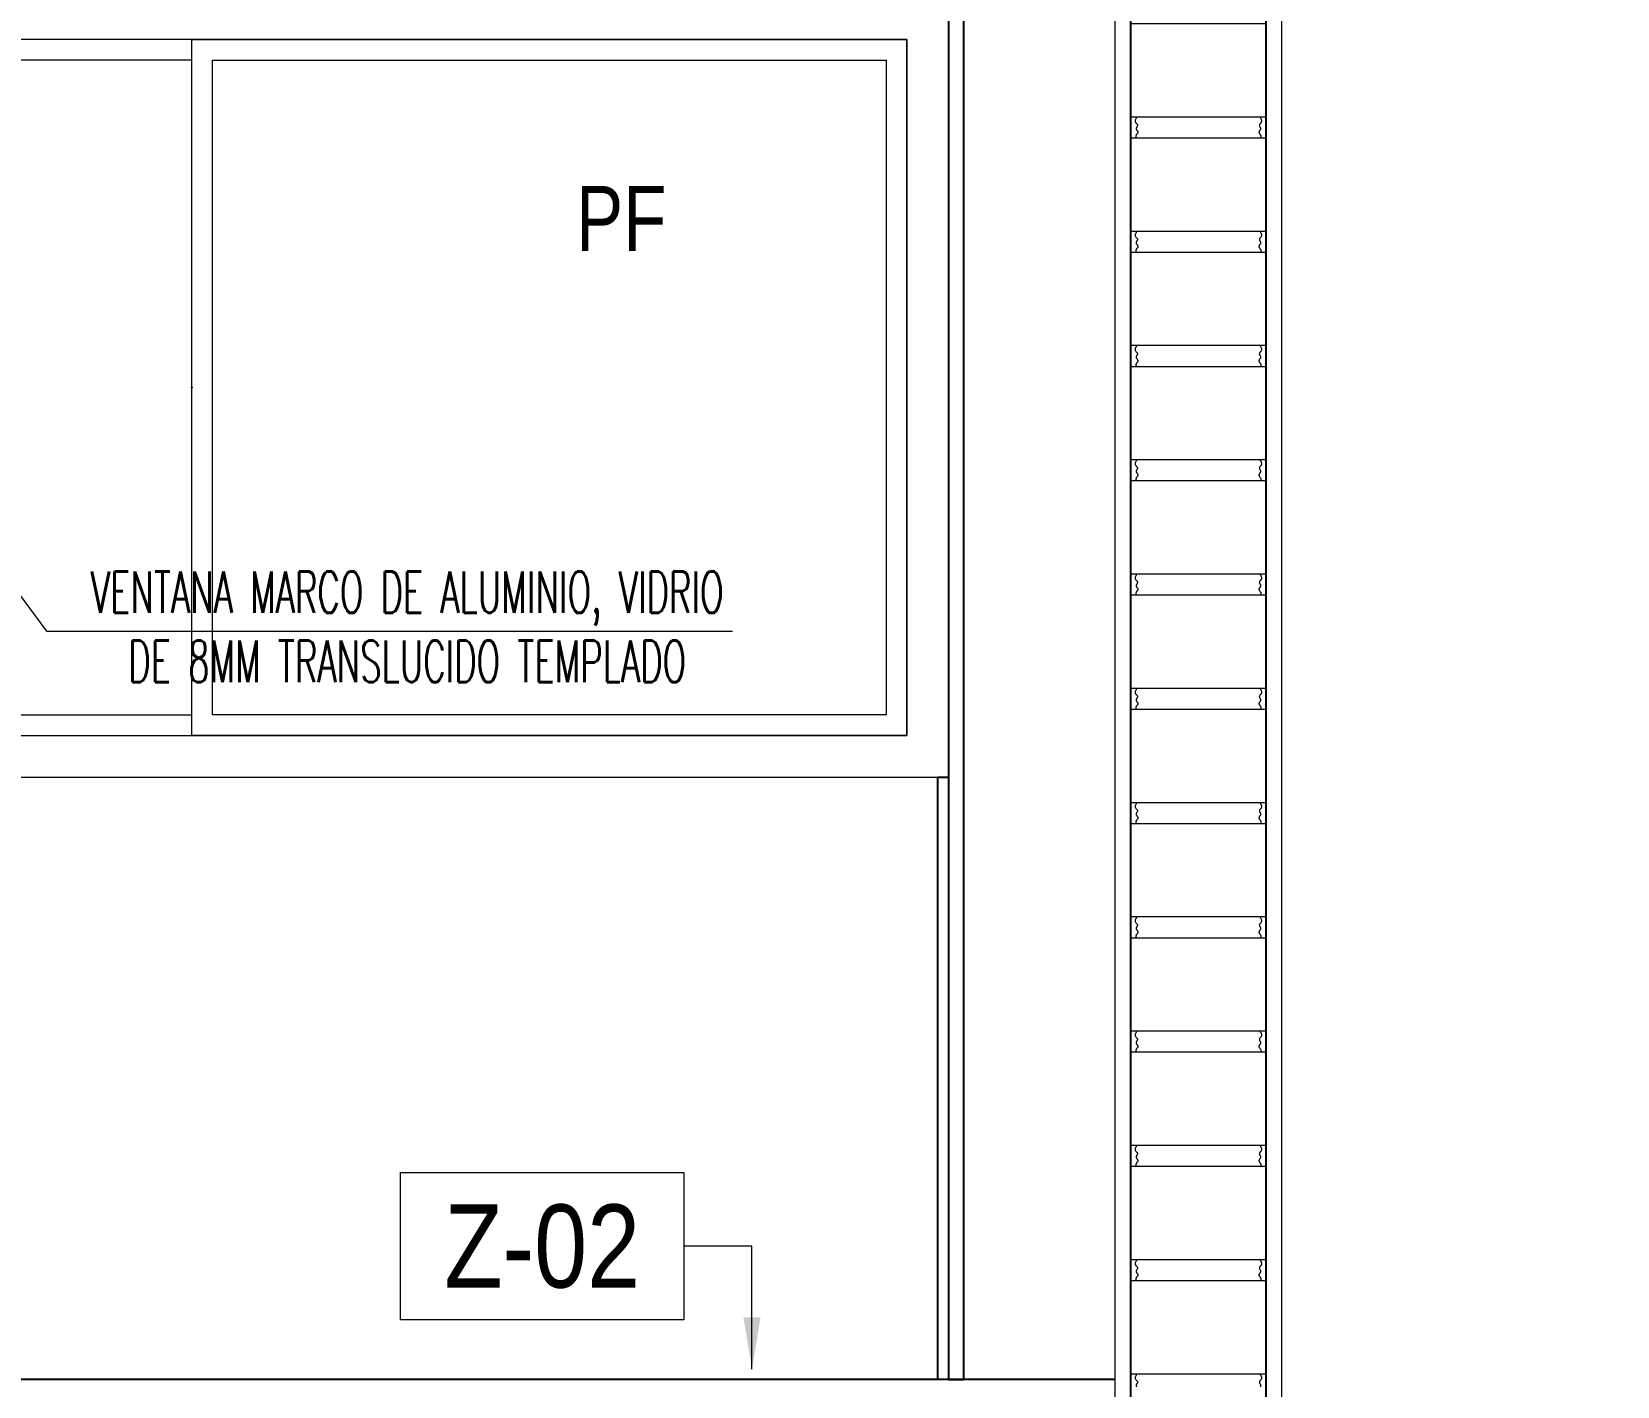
# Model space of a CAD drawing. Header units: millimetres. Extents: x -3570 to 5754, y -12788176 to 1214.
# Drawn here: x 3401.299 to 3402.825, y 1188.445 to 1189.749 of the extents above; entities that cross this region are included whole.
import ezdxf
from ezdxf.enums import TextEntityAlignment as Align

# ---------------------------------------------------------------- set-up
doc = ezdxf.new("R2010")
doc.units = ezdxf.units.MM
for name, color, linetype, lineweight in [('01. MUROS.', 7, 'Continuous', 20), ('07. TARRAJEO.', 70, 'Continuous', 0), ('12. VENTANAS.', 142, 'Continuous', 15), ('55. INDICADORES - TEXTO (SOLO MÓDULOS).', 45, 'Continuous', 5), ('57. TEXTOS GENERALES (MÓDULOS).', 7, 'Continuous', 0), ('COTAS', 7, 'Continuous', 0)]:
    doc.layers.add(name, color=color, linetype=linetype, lineweight=lineweight)
doc.styles.add('Arial Narrow_1', font='ARIALN.TTF', dxfattribs={"width": 0.95, "height": 0.125})
doc.styles.add('SIMPLEX 50', font='simplex.shx', dxfattribs={"width": 0.6, "height": 0.08})
doc.styles.add('TEXTOS 20', font='ARIALN.TTF', dxfattribs={"height": 0.08})
doc.dimstyles.new('ESC G 1.50', dxfattribs={"dimtxt": 0.08, "dimasz": 0.08, "dimexe": 0.08, "dimexo": 0.05, "dimgap": 0.02, "dimtad": 2, "dimtih": 1, "dimtoh": 1, "dimzin": 1, "dimdsep": 46, "dimtxsty": 'SIMPLEX 50', "dimblk": 'ARCHTICK', "dimcen": 0, "dimdle": 0.06, "dimclrd": 256, "dimclre": 256, "dimclrt": 256, "dimadec": 0, "dimazin": 0, "dimtfac": 1, "dimtix": 1, "dimtmove": 2, "dimatfit": 3, "dimfxl": 0.5, "dimfxlon": 1, "dimlwd": -1, "dimlwe": -1, "dimarcsym": 0})

# ---------------------------------------------------------------- blocks, each defined once
blk = doc.blocks.new('*U290')
at = {"layer": '07. TARRAJEO.'}
for p, q in [((-0.015, 0), (-0.015, 3.351)), ((0.145, 3.351), (0.145, 0))]:
    blk.add_line(p, q, dxfattribs=at)
at = {"layer": 'Defpoints', "color": 7, "true_color": 0xffffff}
blk.add_lwpolyline([(0.13, 0), (0, 0), (0, 3.336), (0.13, 3.336)], close=True, dxfattribs=at)
blk = doc.blocks.new('*U283')
at = {"layer": '01. MUROS.', "color": 146, "true_color": 0x03507d}
for points in [[(1303.431, 375.8226), (1303.301, 375.8226), (1303.301, 375.9126), (1303.431, 375.9126)], [(1303.431, 375.7126), (1303.301, 375.7126), (1303.301, 375.8026), (1303.431, 375.8026)], [(1303.431, 375.6026), (1303.301, 375.6026), (1303.301, 375.6926), (1303.431, 375.6926)], [(1303.431, 375.4926), (1303.301, 375.4926), (1303.301, 375.5826), (1303.431, 375.5826)], [(1303.431, 375.3826), (1303.301, 375.3826), (1303.301, 375.4726), (1303.431, 375.4726)], [(1303.431, 375.2726), (1303.301, 375.2726), (1303.301, 375.3626), (1303.431, 375.3626)], [(1303.431, 375.1626), (1303.301, 375.1626), (1303.301, 375.2526), (1303.431, 375.2526)], [(1303.431, 375.0526), (1303.301, 375.0526), (1303.301, 375.1426), (1303.431, 375.1426)], [(1303.431, 374.9426), (1303.301, 374.9426), (1303.301, 375.0326), (1303.431, 375.0326)], [(1303.431, 374.8326), (1303.301, 374.8326), (1303.301, 374.9226), (1303.431, 374.9226)], [(1303.431, 374.7226), (1303.301, 374.7226), (1303.301, 374.8126), (1303.431, 374.8126)], [(1303.431, 374.6126), (1303.301, 374.6126), (1303.301, 374.7026), (1303.431, 374.7026)]]:
    blk.add_lwpolyline(points, close=True, dxfattribs=at)
at = {"layer": '01. MUROS.', "color": 146}
for points in [[(1303.3069, 375.8226, 0.009127), (1303.3062, 375.8216, 0.014222), (1303.3058, 375.8209, 0.048768), (1303.3053, 375.8198, 0.058877), (1303.3052, 375.819, 0.178232), (1303.3056, 375.8175, 0.019195), (1303.3058, 375.8172, 0.014811), (1303.3066, 375.8163, -0.028622), (1303.307, 375.8158, -0.046497), (1303.3073, 375.8154, -0.076715), (1303.3074, 375.8149, -0.080496), (1303.3074, 375.8145, -0.04793), (1303.3072, 375.814, -0.016648), (1303.3071, 375.8137, -0.007881), (1303.3067, 375.813, 0.022645), (1303.3064, 375.8124, 0.040058), (1303.3062, 375.8119, 0.066637), (1303.3062, 375.8114, 0.074168), (1303.3063, 375.8109, 0.045857), (1303.3065, 375.8104, 0.016786), (1303.3067, 375.8101, 0.009428), (1303.3071, 375.8095, -0.02184), (1303.3075, 375.8089, -0.042905), (1303.3077, 375.8084, -0.049239), (1303.3078, 375.8081, -0.096862), (1303.3078, 375.8077, -0.047651), (1303.3077, 375.8074, -0.045473), (1303.3075, 375.807, -0.02023), (1303.3071, 375.8065, 0.018927), (1303.3064, 375.8057, 0.034491), (1303.3062, 375.8052, 0.091693), (1303.3059, 375.8044, 0.046634), (1303.3059, 375.8037, 0.021866), (1303.306, 375.803, 0.005371), (1303.3061, 375.8026)], [(1303.4252, 375.8226, -0.009127), (1303.4259, 375.8216, -0.014222), (1303.4263, 375.8209, -0.048768), (1303.4268, 375.8198, -0.058877), (1303.4269, 375.819, -0.178232), (1303.4265, 375.8175, -0.019195), (1303.4263, 375.8172, -0.014811), (1303.4255, 375.8163, 0.028622), (1303.4251, 375.8158, 0.046497), (1303.4248, 375.8154, 0.076715), (1303.4247, 375.8149, 0.080496), (1303.4247, 375.8145, 0.04793), (1303.4249, 375.814, 0.016648), (1303.425, 375.8137, 0.007881), (1303.4254, 375.813, -0.022645), (1303.4257, 375.8124, -0.040058), (1303.4259, 375.8119, -0.066637), (1303.4259, 375.8114, -0.074168), (1303.4258, 375.8109, -0.045857), (1303.4256, 375.8104, -0.016786), (1303.4254, 375.8101, -0.009428), (1303.425, 375.8095, 0.02184), (1303.4246, 375.8089, 0.042905), (1303.4244, 375.8084, 0.049239), (1303.4243, 375.8081, 0.096862), (1303.4243, 375.8077, 0.047651), (1303.4244, 375.8074, 0.045473), (1303.4246, 375.807, 0.02023), (1303.425, 375.8065, -0.018927), (1303.4256, 375.8057, -0.034491), (1303.4259, 375.8052, -0.091693), (1303.4262, 375.8044, -0.046634), (1303.4262, 375.8037, -0.021866), (1303.4261, 375.803, -0.005371), (1303.426, 375.8026)], [(1303.3069, 375.7126, 0.009127), (1303.3062, 375.7116, 0.014222), (1303.3058, 375.7109, 0.048768), (1303.3053, 375.7098, 0.058877), (1303.3052, 375.709, 0.178232), (1303.3056, 375.7075, 0.019195), (1303.3058, 375.7072, 0.014811), (1303.3066, 375.7063, -0.028622), (1303.307, 375.7058, -0.046497), (1303.3073, 375.7054, -0.076715), (1303.3074, 375.7049, -0.080496), (1303.3074, 375.7045, -0.04793), (1303.3072, 375.704, -0.016648), (1303.3071, 375.7037, -0.007881), (1303.3067, 375.703, 0.022645), (1303.3064, 375.7024, 0.040058), (1303.3062, 375.7019, 0.066637), (1303.3062, 375.7014, 0.074168), (1303.3063, 375.7009, 0.045857), (1303.3065, 375.7004, 0.016786), (1303.3067, 375.7001, 0.009428), (1303.3071, 375.6995, -0.02184), (1303.3075, 375.6989, -0.042905), (1303.3077, 375.6984, -0.049239), (1303.3078, 375.6981, -0.096862), (1303.3078, 375.6977, -0.047651), (1303.3077, 375.6974, -0.045473), (1303.3075, 375.697, -0.02023), (1303.3071, 375.6965, 0.018927), (1303.3064, 375.6957, 0.034491), (1303.3062, 375.6952, 0.091693), (1303.3059, 375.6944, 0.046634), (1303.3059, 375.6937, 0.021866), (1303.306, 375.693, 0.005371), (1303.3061, 375.6926)], [(1303.4252, 375.7126, -0.009127), (1303.4259, 375.7116, -0.014222), (1303.4263, 375.7109, -0.048768), (1303.4268, 375.7098, -0.058877), (1303.4269, 375.709, -0.178232), (1303.4265, 375.7075, -0.019195), (1303.4263, 375.7072, -0.014811), (1303.4255, 375.7063, 0.028622), (1303.4251, 375.7058, 0.046497), (1303.4248, 375.7054, 0.076715), (1303.4247, 375.7049, 0.080496), (1303.4247, 375.7045, 0.04793), (1303.4249, 375.704, 0.016648), (1303.425, 375.7037, 0.007881), (1303.4254, 375.703, -0.022645), (1303.4257, 375.7024, -0.040058), (1303.4259, 375.7019, -0.066637), (1303.4259, 375.7014, -0.074168), (1303.4258, 375.7009, -0.045857), (1303.4256, 375.7004, -0.016786), (1303.4254, 375.7001, -0.009428), (1303.425, 375.6995, 0.02184), (1303.4246, 375.6989, 0.042905), (1303.4244, 375.6984, 0.049239), (1303.4243, 375.6981, 0.096862), (1303.4243, 375.6977, 0.047651), (1303.4244, 375.6974, 0.045473), (1303.4246, 375.697, 0.02023), (1303.425, 375.6965, -0.018927), (1303.4256, 375.6957, -0.034491), (1303.4259, 375.6952, -0.091693), (1303.4262, 375.6944, -0.046634), (1303.4262, 375.6937, -0.021866), (1303.4261, 375.693, -0.005371), (1303.426, 375.6926)], [(1303.3069, 375.6026, 0.009127), (1303.3062, 375.6016, 0.014222), (1303.3058, 375.6009, 0.048768), (1303.3053, 375.5998, 0.058877), (1303.3052, 375.599, 0.178232), (1303.3056, 375.5975, 0.019195), (1303.3058, 375.5972, 0.014811), (1303.3066, 375.5963, -0.028622), (1303.307, 375.5958, -0.046497), (1303.3073, 375.5954, -0.076715), (1303.3074, 375.5949, -0.080496), (1303.3074, 375.5945, -0.04793), (1303.3072, 375.594, -0.016648), (1303.3071, 375.5937, -0.007881), (1303.3067, 375.593, 0.022645), (1303.3064, 375.5924, 0.040058), (1303.3062, 375.5919, 0.066637), (1303.3062, 375.5914, 0.074168), (1303.3063, 375.5909, 0.045857), (1303.3065, 375.5904, 0.016786), (1303.3067, 375.5901, 0.009428), (1303.3071, 375.5895, -0.02184), (1303.3075, 375.5889, -0.042905), (1303.3077, 375.5884, -0.049239), (1303.3078, 375.5881, -0.096862), (1303.3078, 375.5877, -0.047651), (1303.3077, 375.5874, -0.045473), (1303.3075, 375.587, -0.02023), (1303.3071, 375.5865, 0.018927), (1303.3064, 375.5857, 0.034491), (1303.3062, 375.5852, 0.091693), (1303.3059, 375.5844, 0.046634), (1303.3059, 375.5837, 0.021866), (1303.306, 375.583, 0.005371), (1303.3061, 375.5826)], [(1303.4252, 375.6026, -0.009127), (1303.4259, 375.6016, -0.014222), (1303.4263, 375.6009, -0.048768), (1303.4268, 375.5998, -0.058877), (1303.4269, 375.599, -0.178232), (1303.4265, 375.5975, -0.019195), (1303.4263, 375.5972, -0.014811), (1303.4255, 375.5963, 0.028622), (1303.4251, 375.5958, 0.046497), (1303.4248, 375.5954, 0.076715), (1303.4247, 375.5949, 0.080496), (1303.4247, 375.5945, 0.04793), (1303.4249, 375.594, 0.016648), (1303.425, 375.5937, 0.007881), (1303.4254, 375.593, -0.022645), (1303.4257, 375.5924, -0.040058), (1303.4259, 375.5919, -0.066637), (1303.4259, 375.5914, -0.074168), (1303.4258, 375.5909, -0.045857), (1303.4256, 375.5904, -0.016786), (1303.4254, 375.5901, -0.009428), (1303.425, 375.5895, 0.02184), (1303.4246, 375.5889, 0.042905), (1303.4244, 375.5884, 0.049239), (1303.4243, 375.5881, 0.096862), (1303.4243, 375.5877, 0.047651), (1303.4244, 375.5874, 0.045473), (1303.4246, 375.587, 0.02023), (1303.425, 375.5865, -0.018927), (1303.4256, 375.5857, -0.034491), (1303.4259, 375.5852, -0.091693), (1303.4262, 375.5844, -0.046634), (1303.4262, 375.5837, -0.021866), (1303.4261, 375.583, -0.005371), (1303.426, 375.5826)], [(1303.3069, 375.4926, 0.009127), (1303.3062, 375.4916, 0.014222), (1303.3058, 375.4909, 0.048768), (1303.3053, 375.4898, 0.058877), (1303.3052, 375.489, 0.178232), (1303.3056, 375.4875, 0.019195), (1303.3058, 375.4872, 0.014811), (1303.3066, 375.4863, -0.028622), (1303.307, 375.4858, -0.046497), (1303.3073, 375.4854, -0.076715), (1303.3074, 375.4849, -0.080496), (1303.3074, 375.4845, -0.04793), (1303.3072, 375.484, -0.016648), (1303.3071, 375.4837, -0.007881), (1303.3067, 375.483, 0.022645), (1303.3064, 375.4824, 0.040058), (1303.3062, 375.4819, 0.066637), (1303.3062, 375.4814, 0.074168), (1303.3063, 375.4809, 0.045857), (1303.3065, 375.4804, 0.016786), (1303.3067, 375.4801, 0.009428), (1303.3071, 375.4795, -0.02184), (1303.3075, 375.4789, -0.042905), (1303.3077, 375.4784, -0.049239), (1303.3078, 375.4781, -0.096862), (1303.3078, 375.4777, -0.047651), (1303.3077, 375.4774, -0.045473), (1303.3075, 375.477, -0.02023), (1303.3071, 375.4765, 0.018927), (1303.3064, 375.4757, 0.034491), (1303.3062, 375.4752, 0.091693), (1303.3059, 375.4744, 0.046634), (1303.3059, 375.4737, 0.021866), (1303.306, 375.473, 0.005371), (1303.3061, 375.4726)], [(1303.4252, 375.4926, -0.009127), (1303.4259, 375.4916, -0.014222), (1303.4263, 375.4909, -0.048768), (1303.4268, 375.4898, -0.058877), (1303.4269, 375.489, -0.178232), (1303.4265, 375.4875, -0.019195), (1303.4263, 375.4872, -0.014811), (1303.4255, 375.4863, 0.028622), (1303.4251, 375.4858, 0.046497), (1303.4248, 375.4854, 0.076715), (1303.4247, 375.4849, 0.080496), (1303.4247, 375.4845, 0.04793), (1303.4249, 375.484, 0.016648), (1303.425, 375.4837, 0.007881), (1303.4254, 375.483, -0.022645), (1303.4257, 375.4824, -0.040058), (1303.4259, 375.4819, -0.066637), (1303.4259, 375.4814, -0.074168), (1303.4258, 375.4809, -0.045857), (1303.4256, 375.4804, -0.016786), (1303.4254, 375.4801, -0.009428), (1303.425, 375.4795, 0.02184), (1303.4246, 375.4789, 0.042905), (1303.4244, 375.4784, 0.049239), (1303.4243, 375.4781, 0.096862), (1303.4243, 375.4777, 0.047651), (1303.4244, 375.4774, 0.045473), (1303.4246, 375.477, 0.02023), (1303.425, 375.4765, -0.018927), (1303.4256, 375.4757, -0.034491), (1303.4259, 375.4752, -0.091693), (1303.4262, 375.4744, -0.046634), (1303.4262, 375.4737, -0.021866), (1303.4261, 375.473, -0.005371), (1303.426, 375.4726)], [(1303.3069, 375.3826, 0.009127), (1303.3062, 375.3816, 0.014222), (1303.3058, 375.3809, 0.048768), (1303.3053, 375.3798, 0.058877), (1303.3052, 375.379, 0.178232), (1303.3056, 375.3775, 0.019195), (1303.3058, 375.3772, 0.014811), (1303.3066, 375.3763, -0.028622), (1303.307, 375.3758, -0.046497), (1303.3073, 375.3754, -0.076715), (1303.3074, 375.3749, -0.080496), (1303.3074, 375.3745, -0.04793), (1303.3072, 375.374, -0.016648), (1303.3071, 375.3737, -0.007881), (1303.3067, 375.373, 0.022645), (1303.3064, 375.3724, 0.040058), (1303.3062, 375.3719, 0.066637), (1303.3062, 375.3714, 0.074168), (1303.3063, 375.3709, 0.045857), (1303.3065, 375.3704, 0.016786), (1303.3067, 375.3701, 0.009428), (1303.3071, 375.3695, -0.02184), (1303.3075, 375.3689, -0.042905), (1303.3077, 375.3684, -0.049239), (1303.3078, 375.3681, -0.096862), (1303.3078, 375.3677, -0.047651), (1303.3077, 375.3674, -0.045473), (1303.3075, 375.367, -0.02023), (1303.3071, 375.3665, 0.018927), (1303.3064, 375.3657, 0.034491), (1303.3062, 375.3652, 0.091693), (1303.3059, 375.3644, 0.046634), (1303.3059, 375.3637, 0.021866), (1303.306, 375.363, 0.005371), (1303.3061, 375.3626)], [(1303.4252, 375.3826, -0.009127), (1303.4259, 375.3816, -0.014222), (1303.4263, 375.3809, -0.048768), (1303.4268, 375.3798, -0.058877), (1303.4269, 375.379, -0.178232), (1303.4265, 375.3775, -0.019195), (1303.4263, 375.3772, -0.014811), (1303.4255, 375.3763, 0.028622), (1303.4251, 375.3758, 0.046497), (1303.4248, 375.3754, 0.076715), (1303.4247, 375.3749, 0.080496), (1303.4247, 375.3745, 0.04793), (1303.4249, 375.374, 0.016648), (1303.425, 375.3737, 0.007881), (1303.4254, 375.373, -0.022645), (1303.4257, 375.3724, -0.040058), (1303.4259, 375.3719, -0.066637), (1303.4259, 375.3714, -0.074168), (1303.4258, 375.3709, -0.045857), (1303.4256, 375.3704, -0.016786), (1303.4254, 375.3701, -0.009428), (1303.425, 375.3695, 0.02184), (1303.4246, 375.3689, 0.042905), (1303.4244, 375.3684, 0.049239), (1303.4243, 375.3681, 0.096862), (1303.4243, 375.3677, 0.047651), (1303.4244, 375.3674, 0.045473), (1303.4246, 375.367, 0.02023), (1303.425, 375.3665, -0.018927), (1303.4256, 375.3657, -0.034491), (1303.4259, 375.3652, -0.091693), (1303.4262, 375.3644, -0.046634), (1303.4262, 375.3637, -0.021866), (1303.4261, 375.363, -0.005371), (1303.426, 375.3626)], [(1303.3069, 375.2726, 0.009127), (1303.3062, 375.2716, 0.014222), (1303.3058, 375.2709, 0.048768), (1303.3053, 375.2698, 0.058877), (1303.3052, 375.269, 0.178232), (1303.3056, 375.2675, 0.019195), (1303.3058, 375.2672, 0.014811), (1303.3066, 375.2663, -0.028622), (1303.307, 375.2658, -0.046497), (1303.3073, 375.2654, -0.076715), (1303.3074, 375.2649, -0.080496), (1303.3074, 375.2645, -0.04793), (1303.3072, 375.264, -0.016648), (1303.3071, 375.2637, -0.007881), (1303.3067, 375.263, 0.022645), (1303.3064, 375.2624, 0.040058), (1303.3062, 375.2619, 0.066637), (1303.3062, 375.2614, 0.074168), (1303.3063, 375.2609, 0.045857), (1303.3065, 375.2604, 0.016786), (1303.3067, 375.2601, 0.009428), (1303.3071, 375.2595, -0.02184), (1303.3075, 375.2589, -0.042905), (1303.3077, 375.2584, -0.049239), (1303.3078, 375.2581, -0.096862), (1303.3078, 375.2577, -0.047651), (1303.3077, 375.2574, -0.045473), (1303.3075, 375.257, -0.02023), (1303.3071, 375.2565, 0.018927), (1303.3064, 375.2557, 0.034491), (1303.3062, 375.2552, 0.091693), (1303.3059, 375.2544, 0.046634), (1303.3059, 375.2537, 0.021866), (1303.306, 375.253, 0.005371), (1303.3061, 375.2526)], [(1303.4252, 375.2726, -0.009127), (1303.4259, 375.2716, -0.014222), (1303.4263, 375.2709, -0.048768), (1303.4268, 375.2698, -0.058877), (1303.4269, 375.269, -0.178232), (1303.4265, 375.2675, -0.019195), (1303.4263, 375.2672, -0.014811), (1303.4255, 375.2663, 0.028622), (1303.4251, 375.2658, 0.046497), (1303.4248, 375.2654, 0.076715), (1303.4247, 375.2649, 0.080496), (1303.4247, 375.2645, 0.04793), (1303.4249, 375.264, 0.016648), (1303.425, 375.2637, 0.007881), (1303.4254, 375.263, -0.022645), (1303.4257, 375.2624, -0.040058), (1303.4259, 375.2619, -0.066637), (1303.4259, 375.2614, -0.074168), (1303.4258, 375.2609, -0.045857), (1303.4256, 375.2604, -0.016786), (1303.4254, 375.2601, -0.009428), (1303.425, 375.2595, 0.02184), (1303.4246, 375.2589, 0.042905), (1303.4244, 375.2584, 0.049239), (1303.4243, 375.2581, 0.096862), (1303.4243, 375.2577, 0.047651), (1303.4244, 375.2574, 0.045473), (1303.4246, 375.257, 0.02023), (1303.425, 375.2565, -0.018927), (1303.4256, 375.2557, -0.034491), (1303.4259, 375.2552, -0.091693), (1303.4262, 375.2544, -0.046634), (1303.4262, 375.2537, -0.021866), (1303.4261, 375.253, -0.005371), (1303.426, 375.2526)], [(1303.3069, 375.1626, 0.009127), (1303.3062, 375.1616, 0.014222), (1303.3058, 375.1609, 0.048768), (1303.3053, 375.1598, 0.058877), (1303.3052, 375.159, 0.178232), (1303.3056, 375.1575, 0.019195), (1303.3058, 375.1572, 0.014811), (1303.3066, 375.1563, -0.028622), (1303.307, 375.1558, -0.046497), (1303.3073, 375.1554, -0.076715), (1303.3074, 375.1549, -0.080496), (1303.3074, 375.1545, -0.04793), (1303.3072, 375.154, -0.016648), (1303.3071, 375.1537, -0.007881), (1303.3067, 375.153, 0.022645), (1303.3064, 375.1524, 0.040058), (1303.3062, 375.1519, 0.066637), (1303.3062, 375.1514, 0.074168), (1303.3063, 375.1509, 0.045857), (1303.3065, 375.1504, 0.016786), (1303.3067, 375.1501, 0.009428), (1303.3071, 375.1495, -0.02184), (1303.3075, 375.1489, -0.042905), (1303.3077, 375.1484, -0.049239), (1303.3078, 375.1481, -0.096862), (1303.3078, 375.1477, -0.047651), (1303.3077, 375.1474, -0.045473), (1303.3075, 375.147, -0.02023), (1303.3071, 375.1465, 0.018927), (1303.3064, 375.1457, 0.034491), (1303.3062, 375.1452, 0.091693), (1303.3059, 375.1444, 0.046634), (1303.3059, 375.1437, 0.021866), (1303.306, 375.143, 0.005371), (1303.3061, 375.1426)], [(1303.4252, 375.1626, -0.009127), (1303.4259, 375.1616, -0.014222), (1303.4263, 375.1609, -0.048768), (1303.4268, 375.1598, -0.058877), (1303.4269, 375.159, -0.178232), (1303.4265, 375.1575, -0.019195), (1303.4263, 375.1572, -0.014811), (1303.4255, 375.1563, 0.028622), (1303.4251, 375.1558, 0.046497), (1303.4248, 375.1554, 0.076715), (1303.4247, 375.1549, 0.080496), (1303.4247, 375.1545, 0.04793), (1303.4249, 375.154, 0.016648), (1303.425, 375.1537, 0.007881), (1303.4254, 375.153, -0.022645), (1303.4257, 375.1524, -0.040058), (1303.4259, 375.1519, -0.066637), (1303.4259, 375.1514, -0.074168), (1303.4258, 375.1509, -0.045857), (1303.4256, 375.1504, -0.016786), (1303.4254, 375.1501, -0.009428), (1303.425, 375.1495, 0.02184), (1303.4246, 375.1489, 0.042905), (1303.4244, 375.1484, 0.049239), (1303.4243, 375.1481, 0.096862), (1303.4243, 375.1477, 0.047651), (1303.4244, 375.1474, 0.045473), (1303.4246, 375.147, 0.02023), (1303.425, 375.1465, -0.018927), (1303.4256, 375.1457, -0.034491), (1303.4259, 375.1452, -0.091693), (1303.4262, 375.1444, -0.046634), (1303.4262, 375.1437, -0.021866), (1303.4261, 375.143, -0.005371), (1303.426, 375.1426)], [(1303.3069, 375.0526, 0.009127), (1303.3062, 375.0516, 0.014222), (1303.3058, 375.0509, 0.048768), (1303.3053, 375.0498, 0.058877), (1303.3052, 375.049, 0.178232), (1303.3056, 375.0475, 0.019195), (1303.3058, 375.0472, 0.014811), (1303.3066, 375.0463, -0.028622), (1303.307, 375.0458, -0.046497), (1303.3073, 375.0454, -0.076715), (1303.3074, 375.0449, -0.080496), (1303.3074, 375.0445, -0.04793), (1303.3072, 375.044, -0.016648), (1303.3071, 375.0437, -0.007881), (1303.3067, 375.043, 0.022645), (1303.3064, 375.0424, 0.040058), (1303.3062, 375.0419, 0.066637), (1303.3062, 375.0414, 0.074168), (1303.3063, 375.0409, 0.045857), (1303.3065, 375.0404, 0.016786), (1303.3067, 375.0401, 0.009428), (1303.3071, 375.0395, -0.02184), (1303.3075, 375.0389, -0.042905), (1303.3077, 375.0384, -0.049239), (1303.3078, 375.0381, -0.096862), (1303.3078, 375.0377, -0.047651), (1303.3077, 375.0374, -0.045473), (1303.3075, 375.037, -0.02023), (1303.3071, 375.0365, 0.018927), (1303.3064, 375.0357, 0.034491), (1303.3062, 375.0352, 0.091693), (1303.3059, 375.0344, 0.046634), (1303.3059, 375.0337, 0.021866), (1303.306, 375.033, 0.005371), (1303.3061, 375.0326)], [(1303.4252, 375.0526, -0.009127), (1303.4259, 375.0516, -0.014222), (1303.4263, 375.0509, -0.048768), (1303.4268, 375.0498, -0.058877), (1303.4269, 375.049, -0.178232), (1303.4265, 375.0475, -0.019195), (1303.4263, 375.0472, -0.014811), (1303.4255, 375.0463, 0.028622), (1303.4251, 375.0458, 0.046497), (1303.4248, 375.0454, 0.076715), (1303.4247, 375.0449, 0.080496), (1303.4247, 375.0445, 0.04793), (1303.4249, 375.044, 0.016648), (1303.425, 375.0437, 0.007881), (1303.4254, 375.043, -0.022645), (1303.4257, 375.0424, -0.040058), (1303.4259, 375.0419, -0.066637), (1303.4259, 375.0414, -0.074168), (1303.4258, 375.0409, -0.045857), (1303.4256, 375.0404, -0.016786), (1303.4254, 375.0401, -0.009428), (1303.425, 375.0395, 0.02184), (1303.4246, 375.0389, 0.042905), (1303.4244, 375.0384, 0.049239), (1303.4243, 375.0381, 0.096862), (1303.4243, 375.0377, 0.047651), (1303.4244, 375.0374, 0.045473), (1303.4246, 375.037, 0.02023), (1303.425, 375.0365, -0.018927), (1303.4256, 375.0357, -0.034491), (1303.4259, 375.0352, -0.091693), (1303.4262, 375.0344, -0.046634), (1303.4262, 375.0337, -0.021866), (1303.4261, 375.033, -0.005371), (1303.426, 375.0326)], [(1303.3069, 374.9426, 0.009127), (1303.3062, 374.9416, 0.014222), (1303.3058, 374.9409, 0.048768), (1303.3053, 374.9398, 0.058877), (1303.3052, 374.939, 0.178232), (1303.3056, 374.9375, 0.019195), (1303.3058, 374.9372, 0.014811), (1303.3066, 374.9363, -0.028622), (1303.307, 374.9358, -0.046497), (1303.3073, 374.9354, -0.076715), (1303.3074, 374.9349, -0.080496), (1303.3074, 374.9345, -0.04793), (1303.3072, 374.934, -0.016648), (1303.3071, 374.9337, -0.007881), (1303.3067, 374.933, 0.022645), (1303.3064, 374.9324, 0.040058), (1303.3062, 374.9319, 0.066637), (1303.3062, 374.9314, 0.074168), (1303.3063, 374.9309, 0.045857), (1303.3065, 374.9304, 0.016786), (1303.3067, 374.9301, 0.009428), (1303.3071, 374.9295, -0.02184), (1303.3075, 374.9289, -0.042905), (1303.3077, 374.9284, -0.049239), (1303.3078, 374.9281, -0.096862), (1303.3078, 374.9277, -0.047651), (1303.3077, 374.9274, -0.045473), (1303.3075, 374.927, -0.02023), (1303.3071, 374.9265, 0.018927), (1303.3064, 374.9257, 0.034491), (1303.3062, 374.9252, 0.091693), (1303.3059, 374.9244, 0.046634), (1303.3059, 374.9237, 0.021866), (1303.306, 374.923, 0.005371), (1303.3061, 374.9226)], [(1303.4252, 374.9426, -0.009127), (1303.4259, 374.9416, -0.014222), (1303.4263, 374.9409, -0.048768), (1303.4268, 374.9398, -0.058877), (1303.4269, 374.939, -0.178232), (1303.4265, 374.9375, -0.019195), (1303.4263, 374.9372, -0.014811), (1303.4255, 374.9363, 0.028622), (1303.4251, 374.9358, 0.046497), (1303.4248, 374.9354, 0.076715), (1303.4247, 374.9349, 0.080496), (1303.4247, 374.9345, 0.04793), (1303.4249, 374.934, 0.016648), (1303.425, 374.9337, 0.007881), (1303.4254, 374.933, -0.022645), (1303.4257, 374.9324, -0.040058), (1303.4259, 374.9319, -0.066637), (1303.4259, 374.9314, -0.074168), (1303.4258, 374.9309, -0.045857), (1303.4256, 374.9304, -0.016786), (1303.4254, 374.9301, -0.009428), (1303.425, 374.9295, 0.02184), (1303.4246, 374.9289, 0.042905), (1303.4244, 374.9284, 0.049239), (1303.4243, 374.9281, 0.096862), (1303.4243, 374.9277, 0.047651), (1303.4244, 374.9274, 0.045473), (1303.4246, 374.927, 0.02023), (1303.425, 374.9265, -0.018927), (1303.4256, 374.9257, -0.034491), (1303.4259, 374.9252, -0.091693), (1303.4262, 374.9244, -0.046634), (1303.4262, 374.9237, -0.021866), (1303.4261, 374.923, -0.005371), (1303.426, 374.9226)], [(1303.3069, 374.8326, 0.009127), (1303.3062, 374.8316, 0.014222), (1303.3058, 374.8309, 0.048768), (1303.3053, 374.8298, 0.058877), (1303.3052, 374.829, 0.178232), (1303.3056, 374.8275, 0.019195), (1303.3058, 374.8272, 0.014811), (1303.3066, 374.8263, -0.028622), (1303.307, 374.8258, -0.046497), (1303.3073, 374.8254, -0.076715), (1303.3074, 374.8249, -0.080496), (1303.3074, 374.8245, -0.04793), (1303.3072, 374.824, -0.016648), (1303.3071, 374.8237, -0.007881), (1303.3067, 374.823, 0.022645), (1303.3064, 374.8224, 0.040058), (1303.3062, 374.8219, 0.066637), (1303.3062, 374.8214, 0.074168), (1303.3063, 374.8209, 0.045857), (1303.3065, 374.8204, 0.016786), (1303.3067, 374.8201, 0.009428), (1303.3071, 374.8195, -0.02184), (1303.3075, 374.8189, -0.042905), (1303.3077, 374.8184, -0.049239), (1303.3078, 374.8181, -0.096862), (1303.3078, 374.8177, -0.047651), (1303.3077, 374.8174, -0.045473), (1303.3075, 374.817, -0.02023), (1303.3071, 374.8165, 0.018927), (1303.3064, 374.8157, 0.034491), (1303.3062, 374.8152, 0.091693), (1303.3059, 374.8144, 0.046634), (1303.3059, 374.8137, 0.021866), (1303.306, 374.813, 0.005371), (1303.3061, 374.8126)], [(1303.4252, 374.8326, -0.009127), (1303.4259, 374.8316, -0.014222), (1303.4263, 374.8309, -0.048768), (1303.4268, 374.8298, -0.058877), (1303.4269, 374.829, -0.178232), (1303.4265, 374.8275, -0.019195), (1303.4263, 374.8272, -0.014811), (1303.4255, 374.8263, 0.028622), (1303.4251, 374.8258, 0.046497), (1303.4248, 374.8254, 0.076715), (1303.4247, 374.8249, 0.080496), (1303.4247, 374.8245, 0.04793), (1303.4249, 374.824, 0.016648), (1303.425, 374.8237, 0.007881), (1303.4254, 374.823, -0.022645), (1303.4257, 374.8224, -0.040058), (1303.4259, 374.8219, -0.066637), (1303.4259, 374.8214, -0.074168), (1303.4258, 374.8209, -0.045857), (1303.4256, 374.8204, -0.016786), (1303.4254, 374.8201, -0.009428), (1303.425, 374.8195, 0.02184), (1303.4246, 374.8189, 0.042905), (1303.4244, 374.8184, 0.049239), (1303.4243, 374.8181, 0.096862), (1303.4243, 374.8177, 0.047651), (1303.4244, 374.8174, 0.045473), (1303.4246, 374.817, 0.02023), (1303.425, 374.8165, -0.018927), (1303.4256, 374.8157, -0.034491), (1303.4259, 374.8152, -0.091693), (1303.4262, 374.8144, -0.046634), (1303.4262, 374.8137, -0.021866), (1303.4261, 374.813, -0.005371), (1303.426, 374.8126)], [(1303.3069, 374.7226, 0.009127), (1303.3062, 374.7216, 0.014222), (1303.3058, 374.7209, 0.048768), (1303.3053, 374.7198, 0.058877), (1303.3052, 374.719, 0.178232), (1303.3056, 374.7175, 0.019195), (1303.3058, 374.7172, 0.014811), (1303.3066, 374.7163, -0.028622), (1303.307, 374.7158, -0.046497), (1303.3073, 374.7154, -0.076715), (1303.3074, 374.7149, -0.080496), (1303.3074, 374.7145, -0.04793), (1303.3072, 374.714, -0.016648), (1303.3071, 374.7137, -0.007881), (1303.3067, 374.713, 0.022645), (1303.3064, 374.7124, 0.040058), (1303.3062, 374.7119, 0.066637), (1303.3062, 374.7114, 0.074168), (1303.3063, 374.7109, 0.045857), (1303.3065, 374.7104, 0.016786), (1303.3067, 374.7101, 0.009428), (1303.3071, 374.7095, -0.02184), (1303.3075, 374.7089, -0.042905), (1303.3077, 374.7084, -0.049239), (1303.3078, 374.7081, -0.096862), (1303.3078, 374.7077, -0.047651), (1303.3077, 374.7074, -0.045473), (1303.3075, 374.707, -0.02023), (1303.3071, 374.7065, 0.018927), (1303.3064, 374.7057, 0.034491), (1303.3062, 374.7052, 0.091693), (1303.3059, 374.7044, 0.046634), (1303.3059, 374.7037, 0.021866), (1303.306, 374.703, 0.005371), (1303.3061, 374.7026)], [(1303.4252, 374.7226, -0.009127), (1303.4259, 374.7216, -0.014222), (1303.4263, 374.7209, -0.048768), (1303.4268, 374.7198, -0.058877), (1303.4269, 374.719, -0.178232), (1303.4265, 374.7175, -0.019195), (1303.4263, 374.7172, -0.014811), (1303.4255, 374.7163, 0.028622), (1303.4251, 374.7158, 0.046497), (1303.4248, 374.7154, 0.076715), (1303.4247, 374.7149, 0.080496), (1303.4247, 374.7145, 0.04793), (1303.4249, 374.714, 0.016648), (1303.425, 374.7137, 0.007881), (1303.4254, 374.713, -0.022645), (1303.4257, 374.7124, -0.040058), (1303.4259, 374.7119, -0.066637), (1303.4259, 374.7114, -0.074168), (1303.4258, 374.7109, -0.045857), (1303.4256, 374.7104, -0.016786), (1303.4254, 374.7101, -0.009428), (1303.425, 374.7095, 0.02184), (1303.4246, 374.7089, 0.042905), (1303.4244, 374.7084, 0.049239), (1303.4243, 374.7081, 0.096862), (1303.4243, 374.7077, 0.047651), (1303.4244, 374.7074, 0.045473), (1303.4246, 374.707, 0.02023), (1303.425, 374.7065, -0.018927), (1303.4256, 374.7057, -0.034491), (1303.4259, 374.7052, -0.091693), (1303.4262, 374.7044, -0.046634), (1303.4262, 374.7037, -0.021866), (1303.4261, 374.703, -0.005371), (1303.426, 374.7026)], [(1303.3069, 374.6126, 0.009127), (1303.3062, 374.6116, 0.014222), (1303.3058, 374.6109, 0.048768), (1303.3053, 374.6098, 0.058877), (1303.3052, 374.609, 0.178232), (1303.3056, 374.6075, 0.019195), (1303.3058, 374.6072, 0.014811), (1303.3066, 374.6063, -0.028622), (1303.307, 374.6058, -0.046497), (1303.3073, 374.6054, -0.076715), (1303.3074, 374.6049, -0.080496), (1303.3074, 374.6045, -0.04793), (1303.3072, 374.604, -0.016648), (1303.3071, 374.6037, -0.007881), (1303.3067, 374.603, 0.022645), (1303.3064, 374.6024, 0.040058), (1303.3062, 374.6019, 0.066637), (1303.3062, 374.6014, 0.074168), (1303.3063, 374.6009, 0.045857), (1303.3065, 374.6004, 0.016786)], [(1303.4252, 374.6126, -0.009127), (1303.4259, 374.6116, -0.014222), (1303.4263, 374.6109, -0.048768), (1303.4268, 374.6098, -0.058877), (1303.4269, 374.609, -0.178232), (1303.4265, 374.6075, -0.019195), (1303.4263, 374.6072, -0.014811), (1303.4255, 374.6063, 0.028622), (1303.4251, 374.6058, 0.046497), (1303.4248, 374.6054, 0.076715), (1303.4247, 374.6049, 0.080496), (1303.4247, 374.6045, 0.04793), (1303.4249, 374.604, 0.016648), (1303.425, 374.6037, 0.007881), (1303.4254, 374.603, -0.022645), (1303.4257, 374.6024, -0.040058), (1303.4259, 374.6019, -0.066637), (1303.4259, 374.6014, -0.074168), (1303.4258, 374.6009, -0.045857), (1303.4256, 374.6004, -0.016786)]]:
    blk.add_lwpolyline(points, format="xyb", dxfattribs=at)
blk = doc.blocks.new('_ArchTick')
at = {"color": 0, "linetype": 'Continuous', "const_width": 0.15}
blk.add_lwpolyline([(-0.5, -0.5), (0.5, 0.5)], dxfattribs=at)
blk = doc.blocks.new('*U306')
blk.add_wipeout([(-0.3912, -0.1587), (-0.3912, -0.3006), (-0.1184, -0.3006), (-0.1184, -0.1587)]).dxf.layer = '55. INDICADORES - TEXTO (SOLO MÓDULOS).'
at = {"layer": '55. INDICADORES - TEXTO (SOLO MÓDULOS).'}
blk.add_lwpolyline([(-0.3912, -0.3006), (-0.1184, -0.3006), (-0.1184, -0.1587), (-0.3912, -0.1587)], close=True, dxfattribs=at)
at = {"layer": '55. INDICADORES - TEXTO (SOLO MÓDULOS).', "style": 'TEXTOS 20'}
blk.add_attdef('ITEM', text='', height=0.08, dxfattribs=at).set_placement((-0.2548, -0.2297), align=Align.MIDDLE_CENTER)
at = {"layer": '55. INDICADORES - TEXTO (SOLO MÓDULOS).'}
blk.add_leader([(-0.0529, -0.1112), (-0.0529, -0.2297), (-0.1184, -0.2297)], dimstyle='ESC G 1.50', override={"dimasz": 0.05}, dxfattribs=at)

msp = doc.modelspace()

# ---------------------------------------------------------------- linework, layer by layer
at = {"color": 252, "true_color": 0x939598, "elevation": -99722248.4331}
for points in [[(3402.1812, 1188.4513), (3402.1962, 1188.4513), (3402.1962, 1189.8416), (3402.1812, 1189.8416)], [(3402.1712, 1189.0313), (3402.1812, 1189.0313), (3402.1812, 1188.4513), (3402.1712, 1188.4513)]]:
    msp.add_lwpolyline(points, close=True, dxfattribs=at)
at = {"color": 144, "elevation": -99722248.4331}
msp.add_lwpolyline([(3402.3418, 1188.4513), (3399.8868, 1188.4513)], dxfattribs=at)
msp.add_point((3401.4531, 1189.4063, -99722248.4331))
at = {"layer": '12. VENTANAS.'}
msp.add_line((3401.4531, 1189.0713, -99722248.4331), (3401.4531, 1189.7413, -99722248.4331), dxfattribs=at)
at = {"layer": '12. VENTANAS.', "elevation": -99722248.4331}
for points in [[(3400.0368, 1189.0313), (3402.1812, 1189.0313), (3402.1812, 1189.7813), (3400.0368, 1189.7813)], [(3400.0768, 1189.0713), (3402.1412, 1189.0713), (3402.1412, 1189.7413), (3400.0768, 1189.7413)], [(3400.765, 1189.0713), (3401.4531, 1189.0713), (3401.4531, 1189.7413), (3400.765, 1189.7413)], [(3401.4531, 1189.7413), (3402.1412, 1189.7413), (3402.1412, 1189.0713), (3401.4531, 1189.0713)], [(3400.765, 1189.0913), (3401.4531, 1189.0913), (3401.4531, 1189.7213), (3400.765, 1189.7213)], [(3401.4731, 1189.7213), (3402.1212, 1189.7213), (3402.1212, 1189.0913), (3401.4731, 1189.0913)]]:
    msp.add_lwpolyline(points, close=True, dxfattribs=at)
at = {"layer": 'COTAS', "color": 252, "true_color": 0x939598}
msp.add_line((3402.1712, 1189.0313, -99722248.4331), (3402.1712, 1188.4513, -99722248.4331), dxfattribs=at)

# ---------------------------------------------------------------- block references
at = {"color": 0}
msp.add_blockref('*U290', (3402.3568, 1186.7813, -99722248.4331), dxfattribs=at)
at = {"layer": '01. MUROS.'}
msp.add_blockref('*U283', (2099.0558, 813.844, -99722248.4331), dxfattribs=at)
at = {"layer": '55. INDICADORES - TEXTO (SOLO MÓDULOS).'}
ref = msp.add_blockref('*U306', (3402.0451, 1188.3501, -99722248.4331), dxfattribs=dict(at, xscale=-1, rotation=180))
ref.add_attrib('ITEM', 'Z-02', dxfattribs={"height": 0.08, "style": 'TEXTOS 20'}).set_placement((3401.7903, 1188.5798, -211913291.4343), align=Align.MIDDLE_CENTER)

# ---------------------------------------------------------------- texts
at = {"layer": '57. TEXTOS GENERALES (MÓDULOS).', "insert": (3401.6449, 1189.6003, -99722248.4331), "char_height": 0.0625, "width": 0.442938, "attachment_point": 1, "style": 'Arial Narrow_1'}
msp.add_mtext('\\pxqc;PF', dxfattribs=at)
at = {"layer": '57. TEXTOS GENERALES (MÓDULOS).', "insert": (3401.3049, 1189.2293, -99722248.4331), "char_height": 0.04, "attachment_point": 1, "rotation": 0, "style": 'SIMPLEX 50'}
msp.add_mtext_dynamic_manual_height_columns('\\pxqc;VENTANA MARCO DE ALUMINIO, VIDRIO DE 8MM TRANSLUCIDO TEMPLADO', width=0.710962, gutter_width=9.375, heights=[0], dxfattribs=at)

# ---------------------------------------------------------------- leaders
at = {"layer": '57. TEXTOS GENERALES (MÓDULOS).'}
msp.add_leader([(3401.1932, 1189.3336, -99722248.4331), (3401.3133, 1189.1717, -99722248.4331), (3401.9734, 1189.1718, -99722248.4331)], dimstyle='ESC G 1.50', override={"dimasz": 0.07}, dxfattribs=at)

doc.saveas('drawing.dxf')
